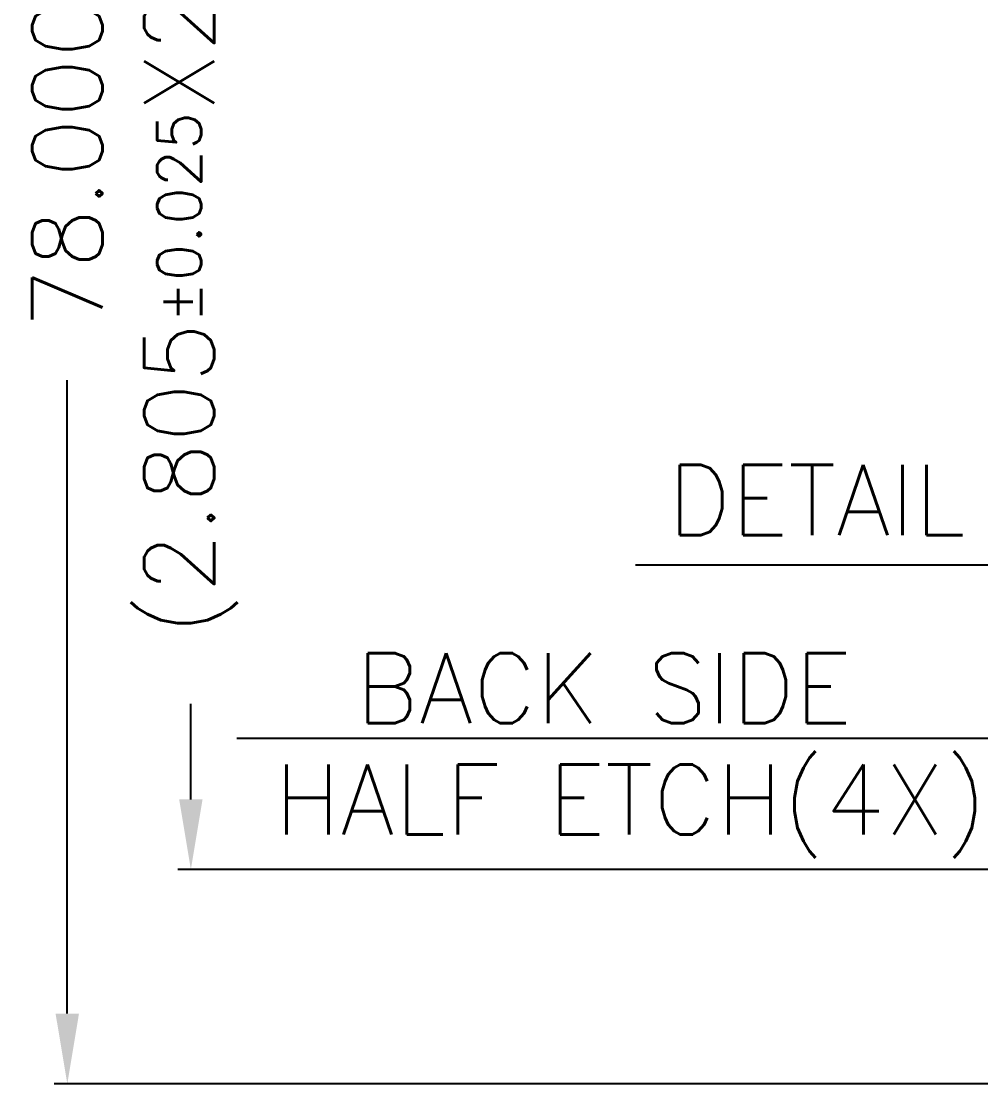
# Model space of a CAD drawing. Header units: millimetres. Extents: x 391.1 to 402, y 88.4 to 94.9.
# Drawn here: x 391.133 to 392.228, y 91.499 to 92.711 of the extents above; entities that cross this region are included whole.
import ezdxf
from ezdxf.enums import TextEntityAlignment as Align

# ---------------------------------------------------------------- set-up
doc = ezdxf.new("R2010")
doc.units = ezdxf.units.MM
doc.header["$LTSCALE"] = 0.5
doc.header["$PDMODE"] = 98
for name, color, linetype in [('1D', 4, 'Continuous'), ('BORDER', 7, 'Continuous'), ('DIM', 3, 'Continuous')]:
    doc.layers.add(name, color=color, linetype=linetype)
doc.styles.add('SIMPLEX', font='simplex.shx', dxfattribs={"bigfont": 'AllInOneBig.shx'})
doc.dimstyles.new('SHEET1', dxfattribs={"dimtxt": 0.08, "dimasz": 0.08, "dimexe": 0.015, "dimexo": 0.015, "dimgap": 0.027, "dimtad": 1, "dimdec": 3, "dimlfac": 33.333333, "dimrnd": 0.0005, "dimzin": 1, "dimtxsty": 'SIMPLEX', "dimcen": 0.1905, "dimclrd": 256, "dimclre": 256, "dimclrt": 256, "dimazin": 3, "dimtp": 0.03, "dimtm": 0.05, "dimtfac": 0.8, "dimtdec": 3, "dimtmove": 0, "dimatfit": 3, "dimfxl": 0.05, "dimtzin": 4, "dimlwd": -1, "dimlwe": -1})

# ---------------------------------------------------------------- blocks, each defined once
blk = doc.blocks.new('*D131')
at = {"layer": 'Defpoints', "color": 0, "ltscale": 0.1, "transparency": 16777216}
for p in [(391.186, 93.8394), (392.5253, 93.8394), (392.5253, 91.4994)]:
    blk.add_point(p, dxfattribs=at)
at = {"layer": 'DIM', "ltscale": 0.1, "transparency": 16777216}
for p, q in [((392.5103, 93.8394), (391.171, 93.8394)), ((391.186, 93.7594), (391.186, 93.0369)), ((391.186, 91.5794), (391.186, 92.3019)), ((392.5103, 91.4994), (391.171, 91.4994))]:
    blk.add_line(p, q, dxfattribs=at)
for points in [[(391.1726, 93.7594), (391.1993, 93.7594), (391.186, 93.8394)], [(391.1726, 91.5794), (391.1993, 91.5794), (391.186, 91.4994)]]:
    blk.add_solid(points, dxfattribs=at)
at = {"layer": 'DIM', "ltscale": 0.1, "transparency": 16777216, "insert": (391.186, 92.6694), "char_height": 0.08, "attachment_point": 5, "rotation": 90, "style": 'SIMPLEX'}
blk.add_mtext('\\A1;78.000\\H0.05;%%P0.050', dxfattribs=at)
blk = doc.blocks.new('*D132')
at = {"layer": 'Defpoints', "color": 0, "ltscale": 0.1, "transparency": 16777216}
for p in [(392.6972, 93.595), (391.3269, 91.7437), (392.6972, 91.7437)]:
    blk.add_point(p, dxfattribs=at)
at = {"layer": 'DIM', "ltscale": 0.1, "transparency": 16777216}
for p, q in [((392.6822, 93.595), (391.3119, 93.595)), ((391.3269, 93.515), (391.3269, 93.4059)), ((391.3269, 91.8237), (391.3269, 91.9329)), ((392.6822, 91.7437), (391.3119, 91.7437))]:
    blk.add_line(p, q, dxfattribs=at)
for points in [[(391.3136, 93.515), (391.3402, 93.515), (391.3269, 93.595)], [(391.3136, 91.8237), (391.3402, 91.8237), (391.3269, 91.7437)]]:
    blk.add_solid(points, dxfattribs=at)
at = {"layer": 'DIM', "ltscale": 0.1, "transparency": 16777216, "insert": (391.3269, 92.6694), "char_height": 0.08, "attachment_point": 5, "rotation": 90, "style": 'SIMPLEX'}
blk.add_mtext('\\A1;(2.805{\\H0.05;%%p0.025}X22=)61.710', dxfattribs=at)

msp = doc.modelspace()

# ---------------------------------------------------------------- texts
at = {"color": 0, "style": 'SIMPLEX'}
msp.add_text('BACK SIDE ', height=0.08, dxfattribs=at).set_placement((391.825359, 91.910721), align=Align.CENTER)
at = {"layer": '1D', "style": 'SIMPLEX'}
msp.add_text('DETAIL F', height=0.08, dxfattribs=at).set_placement((392.098912, 92.125321), align=Align.CENTER)
at = {"layer": 'BORDER', "color": 0, "style": 'SIMPLEX'}
msp.add_text('HALF ETCH(4X)', height=0.08, dxfattribs=at).set_placement((391.828463, 91.783712), align=Align.CENTER)

# ---------------------------------------------------------------- dimensions: what is measured, and where the dimension line sits
at = {"layer": 'DIM', "ltscale": 0.1}
for base, p1, p2, text, picture, middle in [((391.185968, 93.839395), (392.525251, 91.499395), (392.525252, 93.839395), '<>\\H0.05;%%P0.050', '*D131', (391.185968, 92.669395)), ((391.326915, 91.743745), (392.697226, 93.595045), (392.697226, 91.743745), '(2.805{\\H0.05;%%p0.025}X22=)<>', '*D132', (391.326915, 92.669395))]:
    dim = msp.add_linear_dim(base=base, p1=p1, p2=p2, angle=90, text=text, dimstyle='SHEET1', dxfattribs=at)
    dim.commit()
    dim.dimension.update_dxf_attribs({"geometry": picture, "text_midpoint": middle, "dimtype": 160})

# ---------------------------------------------------------------- leaders
at = {"color": 1, "ltscale": 0.1}
msp.add_leader([(392.522251, 91.589395), (392.275829, 91.893062), (391.379243, 91.893062)], dimstyle='SHEET1', override={"dimgap": 0.027, "dimtad": 0}, dxfattribs=at)
at = {"layer": '1D', "color": 4, "ltscale": 0.1}
msp.add_leader([(392.627385, 91.895273), (392.376809, 92.090859), (391.833851, 92.090859)], dimstyle='SHEET1', override={"dimgap": 0.027, "dimtad": 0}, dxfattribs=at)

doc.saveas('drawing.dxf')
